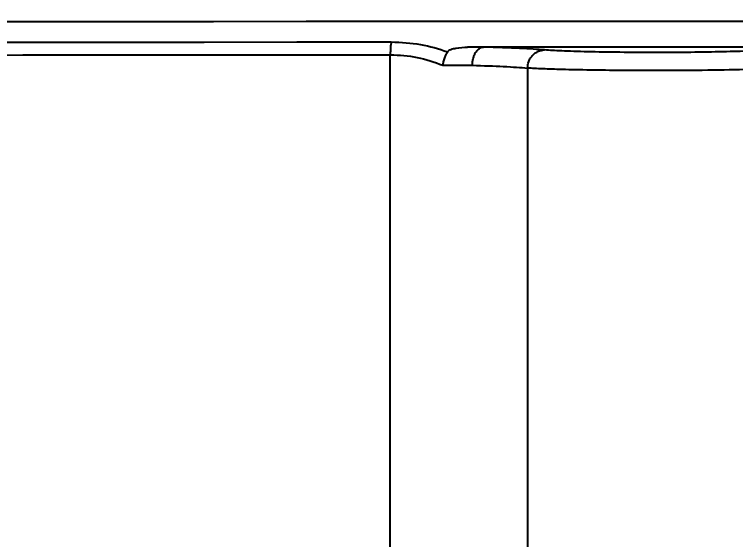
# Model space of a CAD drawing. Header units: millimetres. Extents: x 2278 to 4715, y 679 to 2402.
# Drawn here: x 3306.76 to 3346.52, y 937.77 to 966.75 of the extents above; entities that cross this region are included whole.
import ezdxf

# ---------------------------------------------------------------- set-up
doc = ezdxf.new("R2010")
doc.units = ezdxf.units.MM
doc.layers.add('AM_5', color=3, linetype='Continuous', lineweight=25)
doc.styles.add('SLDTEXTSTYLE1', font='txt.shx', dxfattribs={"width": 0.7, "bigfont": 'gbcbig.shx'})
doc.dimstyles.new('SLDDIMSTYLE12$0', dxfattribs={"dimtxt": 12, "dimasz": 10, "dimexe": 0, "dimexo": 0.0625, "dimgap": 0.875, "dimtad": 1, "dimdec": 1, "dimlfac": 1.8, "dimrnd": 1e-09, "dimzin": 12, "dimdsep": 46, "dimtxsty": 'SLDTEXTSTYLE1', "dimcen": 0.09, "dimdle": 8.16, "dimclrd": 3, "dimclre": 3, "dimadec": 0, "dimazin": 3, "dimtfac": 1, "dimtdec": 1, "dimtofl": 0, "dimtmove": 0, "dimatfit": 3, "dimfxl": 0, "dimfrac": 2, "dimtolj": 1, "dimlwd": 5, "dimlwe": 5, "dimarcsym": 0})

# ---------------------------------------------------------------- blocks, each defined once
blk = doc.blocks.new('*D74')
at = {"layer": 'AM_5', "color": 3, "lineweight": 5, "transparency": 16777216}
blk.add_line((3341.795, 1150.405), (3153.802, 1150.405), dxfattribs=at)
at = {"layer": 'AM_5', "color": 3, "linetype": 'Continuous', "lineweight": 5, "transparency": 16777216}
for p, q in [((3153.802, 1140.405), (3153.802, 918.793)), ((3296.05, 908.793), (3153.802, 908.793))]:
    blk.add_line(p, q, dxfattribs=at)
at = {"layer": 'AM_5', "color": 3, "transparency": 16777216}
for points in [[(3152.135, 1140.405), (3155.468, 1140.405), (3153.802, 1150.405)], [(3152.135, 918.793), (3155.468, 918.793), (3153.802, 908.793)]]:
    blk.add_solid(points, dxfattribs=at)
at = {"layer": 'Defpoints', "color": 0, "transparency": 16777216}
for p in [(3341.858, 1150.405), (3153.802, 908.793), (3296.112, 908.793)]:
    blk.add_point(p, dxfattribs=at)
at = {"layer": 'AM_5', "color": 0, "transparency": 16777216, "insert": (3146.927, 976.075), "char_height": 12, "attachment_point": 5, "rotation": 90, "style": 'SLDTEXTSTYLE1'}
blk.add_mtext('\\A1;245', dxfattribs=at)

msp = doc.modelspace()

# ---------------------------------------------------------------- linework, layer by layer
at = {"color": 7, "linetype": 'Continuous', "lineweight": 25}
for p, q in [((3342.099, 964.946), (3332.625, 964.946)), ((3351.574, 964.946), (3342.099, 964.946)), ((3327.482, 933.101), (3327.482, 964.529)), ((3335.052, 963.791), (3335.052, 929.957))]:
    msp.add_line(p, q, dxfattribs=at)
at = {"color": 7, "linetype": 'Continuous', "lineweight": 25, "flags": 128}
for points in [[(3349.22, 966.356), (3343.914, 966.357), (3338.599, 966.357), (3333.301, 966.356), (3328.043, 966.354), (3322.849, 966.352), (3317.743, 966.349), (3312.748, 966.345), (3307.888, 966.34), (3303.185, 966.335), (3298.659, 966.329), (3294.332, 966.322), (3290.223, 966.315), (3286.352, 966.307), (3282.736, 966.299), (3279.391, 966.29), (3276.333, 966.281)], [(3263.734, 965.099), (3264.882, 965.11), (3266.375, 965.121), (3268.206, 965.131), (3270.367, 965.142), (3272.849, 965.152), (3275.64, 965.162), (3278.728, 965.171), (3282.099, 965.18), (3285.738, 965.188), (3289.629, 965.196), (3293.754, 965.203), (3298.095, 965.21), (3302.633, 965.216), (3307.347, 965.221), (3312.216, 965.226), (3317.219, 965.229), (3322.333, 965.233), (3327.535, 965.235)], [(3263.446, 964.392), (3264.598, 964.403), (3266.096, 964.414), (3267.934, 964.425), (3270.104, 964.435), (3272.594, 964.445), (3275.396, 964.455), (3278.495, 964.464), (3281.878, 964.473), (3285.531, 964.481), (3289.436, 964.489), (3293.576, 964.496), (3297.933, 964.503), (3302.488, 964.509), (3307.219, 964.514), (3312.107, 964.519), (3317.128, 964.523), (3322.26, 964.526), (3327.482, 964.529)]]:
    msp.add_lwpolyline(points, dxfattribs=at)
at = {"color": 7, "linetype": 'Continuous', "lineweight": 25}
msp.add_arc((3327.36, 3640.994), 2677.051, 270.064479, 270.099302, dxfattribs=at)
msp.add_open_spline([(3327.535, 965.235), (3327.527, 965.186), (3327.511, 965.089), (3327.495, 964.913), (3327.484, 964.725), (3327.483, 964.594), (3327.482, 964.529)], degree=3, dxfattribs=at)
for points, knots in [([(3327.535, 965.235), (3328.082, 965.21), (3329.176, 965.161), (3330.15, 964.848), (3330.638, 964.692)], [0, 0, 0, 0, 0.4993475, 1, 1, 1, 1]), ([(3330.638, 964.692), (3330.66, 964.716), (3330.709, 964.77), (3330.871, 964.843), (3331.22, 964.929), (3331.532, 964.938), (3331.749, 964.944)], [0, 0, 0, 0, 0.098107, 0.21567, 0.454608, 1, 1, 1, 1]), ([(3332.625, 964.946), (3332.49, 964.945), (3332.292, 964.945), (3332.018, 964.945), (3331.87, 964.944), (3331.784, 964.944), (3331.759, 964.944), (3331.752, 964.944), (3331.749, 964.944)], [0, 0, 0, 0, 0.485398, 0.709453, 0.919202, 0.97572, 0.991889, 1, 1, 1, 1]), ([(3331.999, 963.947), (3332.014, 964.075), (3332.037, 964.263), (3332.095, 964.438), (3332.137, 964.545), (3332.171, 964.616), (3332.255, 964.747), (3332.363, 964.854), (3332.5, 964.931), (3332.583, 964.941), (3332.625, 964.946)], [0, 0, 0, 0, 0.244887, 0.361345, 0.377678, 0.492933, 0.536162, 0.741629, 0.867487, 1, 1, 1, 1]), ([(3335.991, 964.79), (3335.585, 964.82), (3334.777, 964.879), (3333.34, 964.924), (3332.625, 964.946)], [0, 0, 0, 0, 0.5023751, 1, 1, 1, 1]), ([(3335.051, 963.791), (3335.065, 963.916), (3335.086, 964.108), (3335.205, 964.339), (3335.326, 964.499), (3335.476, 964.627), (3335.693, 964.753), (3335.874, 964.775), (3335.991, 964.79)], [0, 0, 0, 0, 0.239617, 0.368463, 0.499999, 0.631535, 0.760382, 1, 1, 1, 1]), ([(3348.208, 964.79), (3347.926, 964.77), (3347.362, 964.731), (3345.877, 964.685), (3344.081, 964.656), (3342.093, 964.646), (3340.106, 964.656), (3338.316, 964.686), (3336.835, 964.731), (3336.273, 964.77), (3335.991, 964.79)], [0, 0, 0, 0, 0.125138, 0.250256, 0.375373, 0.50043, 0.625397, 0.750284, 0.875124, 1, 1, 1, 1]), ([(3327.482, 964.529), (3327.984, 964.502), (3329.012, 964.448), (3329.912, 964.115), (3330.372, 963.945)], [0, 0, 0, 0, 0.4884898, 1, 1, 1, 1]), ([(3330.638, 964.692), (3330.608, 964.644), (3330.547, 964.544), (3330.469, 964.353), (3330.406, 964.148), (3330.383, 964.007), (3330.372, 963.945)], [0, 0, 0, 0, 0.2394339, 0.4971445, 0.7778459, 1, 1, 1, 1]), ([(3331.999, 963.947), (3332.614, 963.926), (3333.925, 963.882), (3334.661, 963.823), (3335.052, 963.791)], [0, 0, 0, 0, 0.468316, 1, 1, 1, 1]), ([(3349.147, 963.791), (3348.93, 963.777), (3348.509, 963.75), (3347.276, 963.707), (3345.39, 963.668), (3342.804, 963.649), (3340.434, 963.654), (3338.457, 963.676), (3336.991, 963.706), (3335.786, 963.745), (3335.306, 963.775), (3335.052, 963.791)], [0, 0, 0, 0, 0.088859, 0.171995, 0.32047, 0.462481, 0.603147, 0.703171, 0.80801, 0.898186, 1, 1, 1, 1])]:
    msp.add_open_spline(points, degree=3, knots=knots, dxfattribs=at)

# ---------------------------------------------------------------- dimensions: what is measured, and where the dimension line sits
at = {"layer": 'AM_5'}
dim = msp.add_linear_dim(base=(3153.802, 908.793), p1=(3341.858, 1150.405), p2=(3296.112, 908.793), angle=90, text='245', dimstyle='SLDDIMSTYLE12$0', override={"dimlfac": 1}, dxfattribs=at)
dim.commit()
dim.dimension.update_dxf_attribs({"geometry": '*D74', "text_midpoint": (3153.802, 976.075), "dimtype": 160})

doc.saveas('drawing.dxf')
